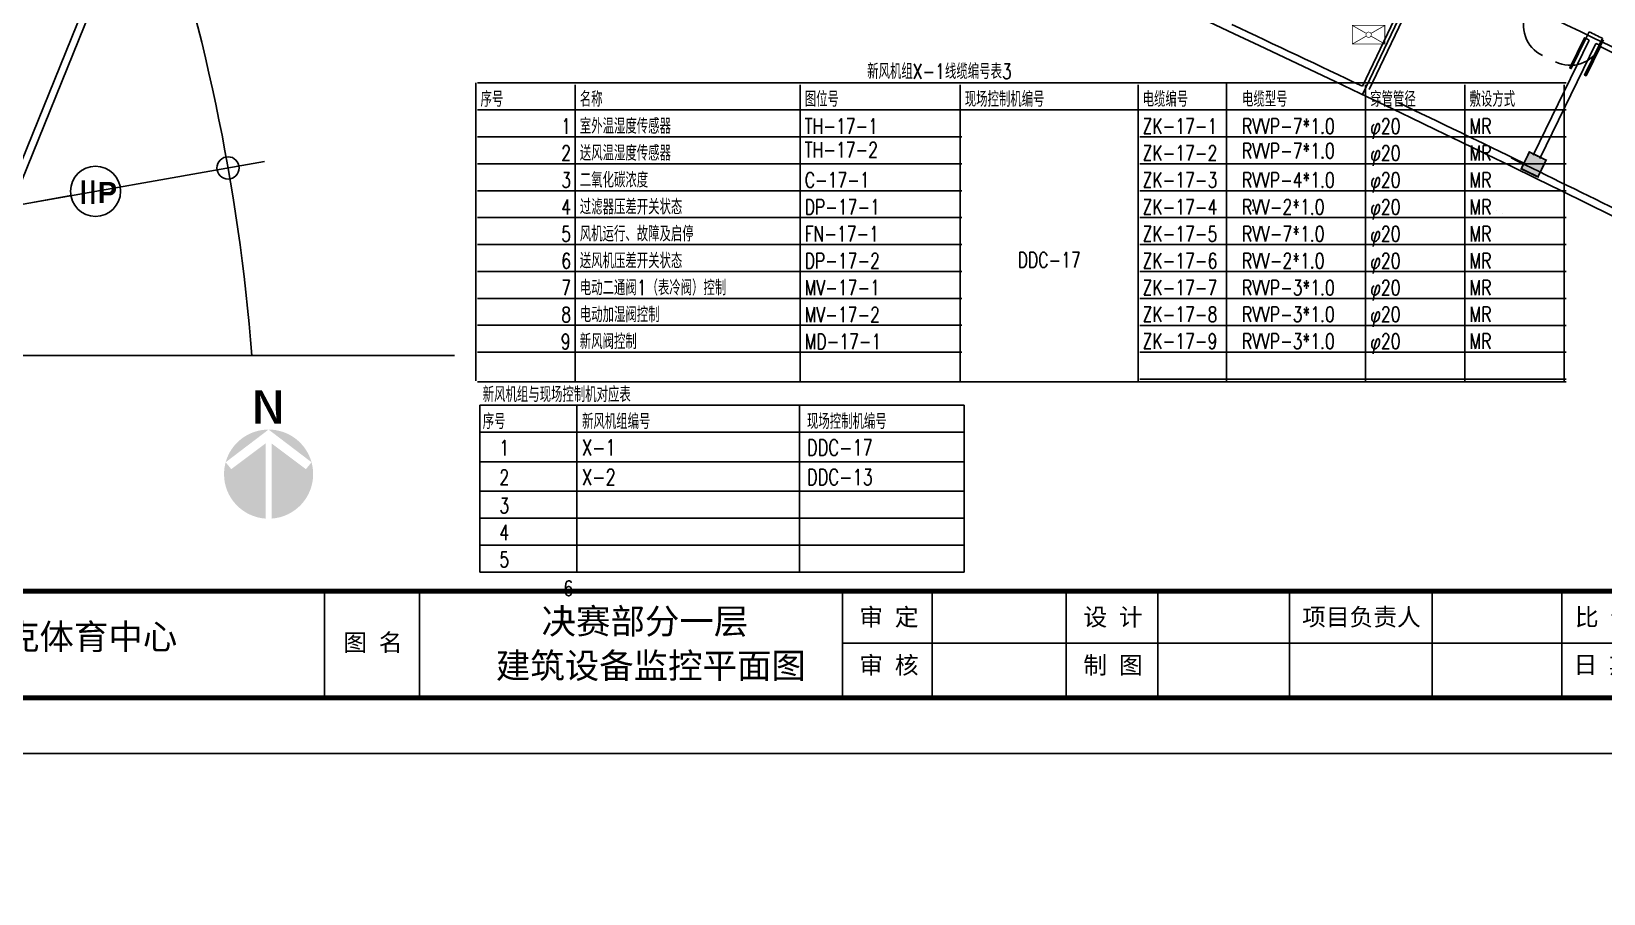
# Model space of a CAD drawing. Extents: x 23618587 to 48466785, y 42305484 to 86624613.
# Drawn here: x 24342374 to 24384729, y 43294751 to 43317973 of the extents above; entities that cross this region are included whole.
import ezdxf

# ---------------------------------------------------------------- set-up
doc = ezdxf.new("R2010")
doc.units = 0
doc.header["$MEASUREMENT"] = 0
doc.layers.get('0').update_dxf_attribs({"linetype": 'CONTINUOUS'})
for name, color, linetype in [('AC-W', 7, 'CONTINUOUS'), ('FRAME', 7, 'CONTINUOUS'), ('图框', 7, 'CONTINUOUS'), ('楼控', 1, 'CONTINUOUS'), ('设备-动力', 3, 'CONTINUOUS')]:
    doc.layers.add(name, color=color, linetype=linetype)
doc.styles.add('HZ', font='txt.shx', dxfattribs={"bigfont": 'hztxt.shx'})
doc.styles.add('HZTXT', font='txt', dxfattribs={"width": 0.9, "bigfont": 'HZTXT'})
doc.styles.add('IDQSTYLE', font='simplex.shx', dxfattribs={"width": 0.7, "bigfont": 'hzfs1.shx'})
doc.styles.add('T-SG-01$0$Arial', font='ARIALBD.TTF')
doc.styles.add('TK1', font='SimSun.ttf', dxfattribs={"width": 0.8, "height": 4})

# ---------------------------------------------------------------- blocks, each defined once
blk = doc.blocks.new('HC000704')
at = {"color": 0, "linetype": 'Continuous', "const_width": 0.2}
for points in [[(-0.61, 0.35), (-4.38, 2.5)], [(-4.38, 2.5), (4.37, 2.5), (4.37, -2.5), (-4.38, -2.5), (-4.38, 2.5)], [(4.37, 2.5), (0.61, 0.35)], [(-0.61, -0.35), (-4.38, -2.5)], [(0.61, -0.35), (4.37, -2.5)]]:
    blk.add_lwpolyline(points, dxfattribs=at)
at = {"color": 0, "linetype": 'Continuous', "const_width": 0.16}
blk.add_lwpolyline([(0, -0.71, 0.198912), (0.5, -0.5, 0.198912), (0.71, 0, 0.198912), (0.5, 0.5, 0.198912), (0, 0.71, 0.198912), (-0.5, 0.5, 0.198912), (-0.71, 0, 0.198912), (-0.5, -0.5, 0.198912)], format="xyb", close=True, dxfattribs=at)
at = {"color": 0, "style": 'IDQSTYLE', "width": 0.7}
blk.add_attdef('PSFHATT', (6.37, -2.5), '', height=2.5, dxfattribs=at)

msp = doc.modelspace()

# ---------------------------------------------------------------- hatches: boundary and pattern name
at = {"layer": '图框'}
h = msp.add_hatch(color=256, dxfattribs=at)
h.paths.add_polyline_path([(24347758.30785, 43306182.51727), (24347606.51124, 43306368.41453, 0.0675591795), (24347563.07511, 43306048.41453, 0.3948125455), (24348683.53545, 43304850.6228), (24348683.53545, 43306876.36689)])
h.paths.add_polyline_path([(24348843.53545, 43304850.6228, 0.3948125455), (24349963.99578, 43306048.41453, 0.0675591795), (24349920.55965, 43306368.41453), (24349768.76305, 43306182.51727), (24348843.53545, 43306876.36689)])
h.paths.add_polyline_path([(24349920.55965, 43306368.41453, 0.3372177067), (24348763.53545, 43307248.87486)])
h.paths.add_polyline_path([(24348763.53545, 43307248.87486, 0.3372177067), (24347606.51124, 43306368.41453)])

# ---------------------------------------------------------------- linework, layer by layer
msp.add_line((24364226.53611, 43301494.872), (24398172.51408, 43301494.872))
at = {"color": 7}
for points in [[(24354347.66499, 43316585.38529), (24354347.66499, 43310781.65584)], [(24354395.23655, 43316585.38529), (24383717.15242, 43316585.38529)], [(24357023.56484, 43316537.81373), (24357023.56484, 43310781.65584)], [(24363082.99138, 43316537.81373), (24363082.99138, 43310781.65584)], [(24367394.16336, 43316537.81373), (24367394.16336, 43310781.65584)], [(24372186.9973, 43316537.81373), (24372186.9973, 43308555.18743)], [(24378317.78117, 43316537.81373), (24378317.78117, 43308555.18743)], [(24380993.68102, 43316537.81373), (24380993.68102, 43308555.18743)], [(24383669.58087, 43316537.81373), (24383669.58087, 43308555.18743)], [(24354395.23655, 43315859.91911), (24383717.15242, 43315859.91911)], [(24354395.23655, 43315134.45293), (24367441.73491, 43315134.45293)], [(24372234.56886, 43315134.45293), (24383717.15242, 43315134.45293)], [(24354395.23655, 43314408.98675), (24367441.73491, 43314408.98675)], [(24372234.56886, 43314408.98675), (24383717.15242, 43314408.98675)], [(24354395.23655, 43313683.52056), (24367441.73491, 43313683.52056)], [(24372234.56886, 43313683.52056), (24383717.15242, 43313683.52056)], [(24354395.23655, 43312958.05438), (24367441.73491, 43312958.05438)], [(24372234.56886, 43312958.05438), (24383717.15242, 43312958.05438)], [(24354395.23655, 43312232.5882), (24367441.73491, 43312232.5882)], [(24372234.56886, 43312232.5882), (24383717.15242, 43312232.5882)], [(24354395.23655, 43311507.12202), (24367441.73491, 43311507.12202)], [(24372234.56886, 43311507.12202), (24383717.15242, 43311507.12202)], [(24354347.66499, 43310783.20363), (24354347.66499, 43308559.23353)], [(24354395.23655, 43310783.20363), (24367441.73491, 43310783.20363)], [(24354395.23655, 43310781.65584), (24367441.73491, 43310781.65584)], [(24357023.56484, 43310783.20363), (24357023.56484, 43308559.23353)], [(24363082.99138, 43310783.20363), (24363082.99138, 43308559.23353)], [(24367394.16336, 43310783.20363), (24367394.16336, 43308559.23353)], [(24367394.16336, 43310402.48305), (24367394.16336, 43310392.71547)], [(24372234.56886, 43310781.65584), (24383717.15242, 43310781.65584)], [(24354395.23655, 43310057.73745), (24367441.73491, 43310057.73745)], [(24372234.56886, 43310056.18966), (24383717.15242, 43310056.18966)], [(24354395.23655, 43309332.27126), (24367441.73491, 43309332.27126)], [(24372234.56886, 43309330.72348), (24383717.15242, 43309330.72348)], [(24354395.23655, 43308538.08107), (24383717.15242, 43308538.08107)], [(24372234.56886, 43308605.2573), (24383717.15242, 43308605.2573)], [(24354455.26994, 43307906.62638), (24367501.7683, 43307906.62638)], [(24354455.26994, 43307181.1602), (24367501.7683, 43307181.1602)], [(24354455.26994, 43306384.33669), (24367501.7683, 43306384.33669)], [(24354455.26994, 43305587.51318), (24367501.7683, 43305587.51318)], [(24354455.26994, 43304862.047), (24367501.7683, 43304862.047)], [(24354455.26994, 43304136.58082), (24367501.7683, 43304136.58082)], [(24354455.26994, 43303411.11464), (24367501.7683, 43303411.11464)]]:
    msp.add_lwpolyline(points, dxfattribs=at)
at = {"const_width": 45}
for points in [[(24350266.60422, 43302934.6636), (24350266.60422, 43300028.08714)], [(24352826.61591, 43302934.6636), (24352826.61591, 43300028.08714)], [(24364226.53611, 43302934.6636), (24364226.53611, 43300028.08714)], [(24366638.47479, 43302934.6636), (24366638.47479, 43300028.08714)], [(24370253.10446, 43302934.6636), (24370253.10446, 43300028.08714)], [(24372719.97093, 43302934.6636), (24372719.97093, 43300028.08714)], [(24376271.85896, 43302934.6636), (24376271.85896, 43300028.08714)], [(24380108.10206, 43302934.6636), (24380108.10206, 43300028.08714)], [(24383606.53589, 43302934.6636), (24383606.53589, 43300028.08714)]]:
    msp.add_lwpolyline(points, dxfattribs=at)
at = {"layer": 'AC-W', "color": 7, "ltscale": 300}
for p, q in [((24378236.90623, 43316272.8751), (24382651.58566, 43325523.44835)), ((24348656.38283, 43314470.15012), (24319011.14993, 43309242.89571)), ((24381834.03944, 43313143.32885), (24381834.01378, 43313143.27613)), ((24381834.03944, 43313143.32885), (24381834.01378, 43313143.27613)), ((24382013.8716, 43313055.80519), (24382013.84594, 43313055.75246)), ((24382013.8716, 43313055.80519), (24382013.84594, 43313055.75246))]:
    msp.add_line(p, q, dxfattribs=at)
at = {"layer": 'AC-W', "color": 7, "ltscale": 5000}
for p, q in [((24341652.45172, 43313336.71076), (24345303.0139, 43322375.79386)), ((24341796.37685, 43313159.00332), (24345488.46255, 43322300.90193)), ((24382832.27254, 43314636.8542), (24384342.07733, 43317739.00336)), ((24383012.10471, 43314549.33054), (24384521.9095, 43317651.4797))]:
    msp.add_line(p, q, dxfattribs=at)
at = {"layer": 'AC-W', "color": 7}
for p, q in [((24378232.79278, 43316496.43567), (24380666.25027, 43321595.53224)), ((24378413.29177, 43316410.29558), (24380028.41842, 43319794.65171)), ((24384252.18252, 43317782.72379), (24384339.63921, 43317962.58854)), ((24384611.77987, 43317607.70906), (24384699.37051, 43317787.50862)), ((24384640.94713, 43317565.26194), (24384728.83897, 43317744.91445)), ((24342452.09399, 43313376.1666), (24343436.90174, 43313549.81478))]:
    msp.add_line(p, q, dxfattribs=at)
at = {"layer": 'AC-W'}
msp.add_line((24242096.6362, 43309242.89571), (24353776.32193, 43309242.89571), dxfattribs=at)
at = {"layer": 'AC-W', "color": 7}
for points in [[(24384252.18252, 43317782.72379), (24384211.69648, 43317802.36763), (24383818.81976, 43316992.64676), (24383859.30581, 43316973.00292)], [(24384611.77987, 43317607.70906), (24384652.21825, 43317587.96727), (24384257.38255, 43316779.19983), (24384216.94418, 43316798.94162)]]:
    msp.add_lwpolyline(points, close=True, dxfattribs=at)
at = {"layer": 'AC-W', "color": 7, "const_width": 50}
msp.add_lwpolyline([(24382961.62661, 43314056.21853), (24383180.4358, 43314505.79899), (24382730.85538, 43314724.60816), (24382512.0462, 43314275.02769)], close=True, dxfattribs=at)
at = {"layer": 'AC-W', "color": 7}
for centre, radius in [((24344101.64697, 43313667.0273), 675), ((24347671.57577, 43314296.51742), 300)]:
    msp.add_circle(centre, radius, dxfattribs=at)
at = {"layer": 'AC-W', "color": 7, "ltscale": 300}
for centre, radius, start, end in [((24189221.26409, 43293340.65083), 200000, 4.560471461, 29.6000000034), ((24295476.76481, 43305093.16428), 53000, 4.490673564, 19.288748896), ((24245151.42098, 43030641.44742), 319165.1065, 62.5925891234, 65.0288035961)]:
    msp.add_arc(centre, radius, start, end, dxfattribs=at)
at = {"layer": 'AC-W', "color": 7}
for centre, radius, start, end in [((24148759.7883, 42835660.74182), 530172.67138, 79.4743453433, 79.4743453433), ((24148766.30591, 42835659.45113), 530172.67138, 78.1227654299, 78.1227654299), ((24148779.34207, 42835656.52904), 530172.67138, 76.2090487924, 76.2090487924), ((24383472.73294, 43318135.03885), 900, 154.117329947, 244.117329953), ((24149464.79573, 42834915.41485), 536922.67138, 64.0586515841, 64.06931875), ((24149464.79573, 42834915.41485), 537122.67138, 64.0266421258, 64.06931875), ((24149464.79573, 42834915.41485), 536922.67138, 64.0266421258, 64.0373092966), ((24383832.3303, 43317960.02412), 900, 243.978630923, 333.978630929), ((24148685.34615, 42835267.72991), 536922.67138, 63.6635714638, 63.9306197218)]:
    msp.add_arc(centre, radius, start, end, dxfattribs=at)
at = {"layer": 'AC-W', "color": 7, "ltscale": 5000}
for centre, radius, start, end in [((24148685.34615, 42835267.72991), 532972.67138, 63.2819932431, 68.4587306715), ((24148685.34621, 42835267.72988), 533172.67138, 64.4987266285, 64.9172342488), ((24149464.79573, 42834915.41485), 533172.67138, 64.0748459319, 64.4772342465), ((24148685.34615, 42835267.72991), 533172.67138, 63.2953786085, 64.0211149475)]:
    msp.add_arc(centre, radius, start, end, dxfattribs=at)
at = {"layer": 'AC-W', "color": 7}
msp.add_point((24375285.50867, 43313155.29635), dxfattribs=at)
msp.add_solid([(24382697.39842, 43314702.49695), (24383146.97883, 43314483.68779), (24382478.58923, 43314252.91649), (24382928.16963, 43314034.10733)], dxfattribs=at)
at = {"layer": 'FRAME'}
msp.add_lwpolyline([(24221262.63462, 43298521.29116), (24221262.63462, 43424671.29116), (24399612.63462, 43424671.29116), (24399612.63462, 43298521.29116)], close=True, dxfattribs=at)
at = {"layer": 'FRAME', "const_width": 135}
msp.add_lwpolyline([(24225012.63462, 43300021.29116), (24225012.63462, 43423171.29116), (24398112.63462, 43423171.29116), (24398112.63462, 43300021.29116)], close=True, dxfattribs=at)
msp.add_lwpolyline([(24398132.79333, 43302893.25798), (24312032.79333, 43302893.25798)], dxfattribs=at)
at = {"layer": '楼控'}
for p, q in [((24374567.21826, 43316579.8766), (24374567.21826, 43308538.08107)), ((24354455.26994, 43307906.62638), (24354455.26994, 43303411.11464)), ((24357072.00169, 43307904.59091), (24357072.00169, 43303411.11464)), ((24363067.16317, 43307904.59091), (24363067.16317, 43303411.11464)), ((24367501.7683, 43307906.62638), (24367501.7683, 43303411.11464))]:
    msp.add_line(p, q, dxfattribs=at)

# ---------------------------------------------------------------- block references
at = {"layer": '设备-动力', "xscale": 100, "yscale": 100, "zscale": 100}
msp.add_blockref('HC000704', (24378399.64996, 43317884.55075), dxfattribs=at)

# ---------------------------------------------------------------- texts
at = {"color": 7, "style": 'HZTXT', "width": 0.75}
for s, height, p in [('新风机组X-1线缆编号表3', 409.1153543, (24364890.71039, 43316692.42128)), ('序号', 409.115354, (24354472.54032, 43315943.16932)), ('名称', 409.115354, (24357148.44017, 43315943.16932)), ('图位号', 409.115354, (24363207.86671, 43315943.16932)), ('现场控制机编号', 409.115354, (24367519.03868, 43315943.16932)), ('电缆编号', 409.115354, (24372311.87263, 43315943.16932)), ('电缆型号', 409.115354, (24374987.77248, 43315943.16932)), ('穿管管径', 409.115354, (24378442.6565, 43315943.16932)), ('敷设方式', 409.115354, (24381118.55635, 43315943.16932)), ('1', 409.11535, (24356648.93886, 43315217.70314)), ('室外温湿度传感器', 409.115354, (24357148.44017, 43315217.70314)), ('TH-17-1', 409.115354, (24363207.86671, 43315217.70314)), ('ZK-17-1', 409.115354, (24372311.87263, 43315217.70314)), ('RVVP-7*1.0', 409.115354, (24374987.77248, 43315217.70314)), ('φ20', 409.115354, (24378442.6565, 43315217.70314)), ('MR', 409.115354, (24381118.55635, 43315217.70314)), ('2', 409.11535, (24356648.93886, 43314492.23696)), ('送风温湿度传感器', 409.115354, (24357148.44017, 43314492.23696)), ('TH-17-2', 409.115354, (24363207.86671, 43314578.35666)), ('ZK-17-2', 409.115354, (24372311.87263, 43314492.23696)), ('RVVP-7*1.0', 409.115354, (24374987.77248, 43314553.98151)), ('φ20', 409.115354, (24378442.6565, 43314492.23696)), ('MR', 409.115354, (24381118.55635, 43314492.23696)), ('二氧化碳浓度', 409.115354, (24357148.44017, 43313766.77078)), ('3', 409.11535, (24356648.93886, 43313766.77078)), ('C-17-1', 409.115354, (24363207.86671, 43313766.77078)), ('ZK-17-3', 409.115354, (24372311.87263, 43313766.77078)), ('RVVP-4*1.0', 409.115354, (24374987.77248, 43313766.77078)), ('φ20', 409.115354, (24378442.6565, 43313766.77078)), ('MR', 409.115354, (24381118.55635, 43313766.77078)), ('4', 409.11535, (24356648.93886, 43313041.3046)), ('过滤器压差开关状态', 409.115354, (24357148.44017, 43313041.3046)), ('DP-17-1', 409.115354, (24363207.86671, 43313041.3046)), ('ZK-17-4', 409.115354, (24372311.87263, 43313041.3046)), ('RVV-2*1.0', 409.115354, (24374987.77248, 43313041.3046)), ('φ20', 409.115354, (24378442.6565, 43313041.3046)), ('MR', 409.115354, (24381118.55635, 43313041.3046)), ('5', 409.11535, (24356648.93886, 43312315.83842)), ('风机运行、故障及启停', 409.115354, (24357148.44017, 43312315.83842)), ('FN-17-1', 409.115354, (24363207.86671, 43312315.83842)), ('ZK-17-5', 409.115354, (24372311.87263, 43312315.83842)), ('RVV-7*1.0', 409.115354, (24374987.77248, 43312315.83842)), ('φ20', 409.115354, (24378442.6565, 43312315.83842)), ('MR', 409.115354, (24381118.55635, 43312315.83842)), ('6', 409.11535, (24356648.93886, 43311590.37224)), ('送风机压差开关状态', 409.115354, (24357148.44017, 43311590.37224)), ('DP-17-2', 409.115354, (24363207.86671, 43311590.37224)), ('DDC-17', 409.115354, (24368946.18527, 43311614.15802)), ('ZK-17-6', 409.115354, (24372311.87263, 43311590.37224)), ('RVV-2*1.0', 409.115354, (24374987.77248, 43311590.37224)), ('φ20', 409.115354, (24378442.6565, 43311590.37224)), ('MR', 409.115354, (24381118.55635, 43311590.37224)), ('7', 409.11535, (24356648.93886, 43310864.90606)), ('电动二通阀1（表冷阀）控制', 409.1153543, (24357148.44017, 43310864.90606)), ('MV-17-1', 409.115354, (24363207.86671, 43310864.90606)), ('ZK-17-7', 409.115354, (24372311.87263, 43310864.90606)), ('RVVP-3*1.0', 409.115354, (24374987.77248, 43310864.90606)), ('φ20', 409.115354, (24378442.6565, 43310864.90606)), ('MR', 409.115354, (24381118.55635, 43310864.90606)), ('8', 409.11535, (24356648.93886, 43310140.98766)), ('电动加湿阀控制', 409.115354, (24357148.44017, 43310140.98766)), ('MV-17-2', 409.115354, (24363207.86671, 43310140.98766)), ('ZK-17-8', 409.115354, (24372311.87263, 43310149.70998)), ('RVVP-3*1.0', 409.115354, (24374987.77248, 43310149.70998)), ('φ20', 409.115354, (24378442.6565, 43310149.70998)), ('MR', 409.115354, (24381118.55635, 43310149.70998)), ('9', 409.11535, (24356636.31839, 43309415.52148)), ('新风阀控制', 409.115354, (24357148.44017, 43309415.52148)), ('MD-17-1', 409.115354, (24363207.86671, 43309415.52148)), ('ZK-17-9', 409.115354, (24372311.87263, 43309424.2438)), ('RVVP-3*1.0', 409.115354, (24374987.77248, 43309424.2438)), ('φ20', 409.115354, (24378442.6565, 43309424.2438)), ('MR', 409.115354, (24381118.55635, 43309424.2438)), ('新风机组与现场控制机对应表', 409.1153543, (24354532.57371, 43307989.8766)), ('序号', 409.115354, (24354532.57371, 43307264.41042)), ('新风机组编号', 409.115354, (24357208.47356, 43307264.41042)), ('现场控制机编号', 409.115354, (24363267.9001, 43307264.41042)), ('1', 409.11535, (24354981.541, 43306554.0165)), ('X-1', 428.143975, (24357208.47356, 43306550.83713)), ('DDC-17', 428.143975, (24363267.9001, 43306550.83713)), ('X-2', 428.143975, (24357208.47356, 43305754.01362)), ('DDC-13', 428.143975, (24363267.9001, 43305754.01362)), ('2', 409.11535, (24354981.541, 43305757.19299)), ('3', 409.11535, (24354981.541, 43304996.04815)), ('4', 409.11535, (24354981.541, 43304270.58197)), ('5', 409.11535, (24354981.541, 43303545.11578)), ('6', 409.11535, (24356708.97226, 43302768.89868))]:
    msp.add_text(s, height=height, dxfattribs=at).set_placement(p)
at = {"char_height": 468.5625, "attachment_point": 1, "style": 'HZ'}
for s, insert in [('\\f宋体|b0|i0|c134|p34;审 定', (24364676.92792, 43302434.21747)), ('\\f宋体|b0|i0|c134|p34;设 计', (24370715.79583, 43302434.21747)), ('\\f宋体|b0|i0|c134|p34;项目负责人', (24376607.68903, 43302434.21747)), ('\\f宋体|b0|i0|c134|p34;比 例', (24383957.13253, 43302434.21747)), ('\\f宋体|b0|i0|c134|p34;图 名', (24350773.67563, 43301748.17175)), ('\\f宋体|b0|i0|c134|p34;审 核', (24364676.92792, 43301138.3531)), ('\\f宋体|b0|i0|c134|p34;制 图', (24370715.79583, 43301138.3531)), ('\\f宋体|b0|i0|c134|p34;日 期', (24383922.56228, 43301150.54485))]:
    msp.add_mtext(s, dxfattribs=dict(at, insert=insert))
at = {"layer": 'AC-W', "color": 7, "style": 'T-SG-01$0$Arial'}
for s, height, p in [('Ⅱ', 637.5, (24343465.85189, 43313324.45818)), ('P', 562.5, (24344157.28958, 43313355.95805))]:
    msp.add_text(s, height=height, dxfattribs=at).set_placement(p)
at = {"layer": '图框', "color": 0, "style": 'TK1', "width": 1.5}
msp.add_text('N', height=900, dxfattribs=at).set_placement((24348294.77155, 43307405.07243))
at = {"layer": '图框', "color": 0, "style": 'TK1'}
for s, p in [('决赛部分一层', (24356117.80556, 43301746.03005)), ('南京奥林匹克体育中心', (24337022.98017, 43301329.91019)), ('建筑设备监控平面图', (24354885.83458, 43300550.25376))]:
    msp.add_text(s, height=680.4, dxfattribs=at).set_placement(p)

doc.saveas('drawing.dxf')
